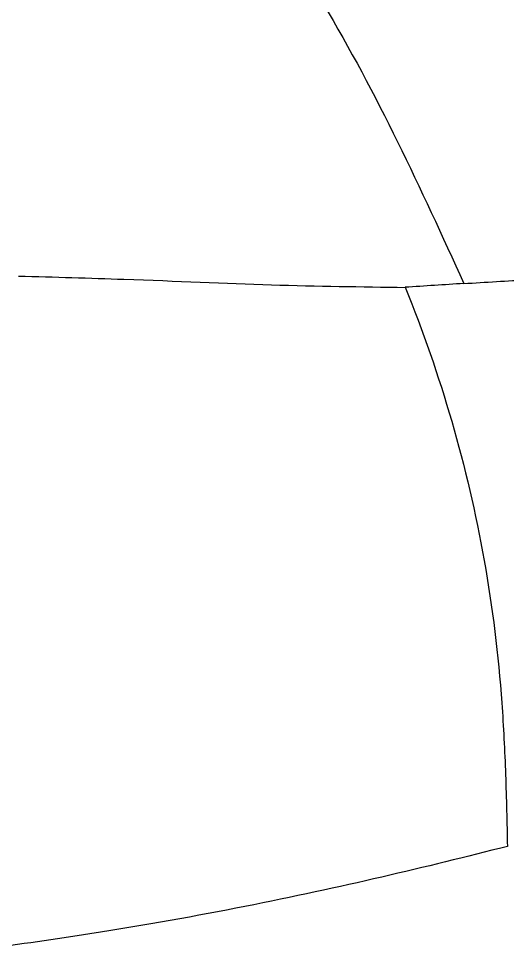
# Model space of a CAD drawing. Extents: x -54 to 18, y -18 to 89.
# Drawn here: x -19.091 to -18.331, y 22.12 to 23.567 of the extents above; entities that cross this region are included whole.
import ezdxf

# ---------------------------------------------------------------- set-up
doc = ezdxf.new("R2010")
doc.units = 0
doc.header["$MEASUREMENT"] = 0
doc.layers.add('GEOMETRY', color=2, linetype='Continuous', lineweight=25)

# ---------------------------------------------------------------- blocks, each defined once
blk = doc.blocks.new('2026 MINI-ASPIRE')
at = {"layer": 'GEOMETRY'}
for points, knots in [([(-0.8586, -26.5507), (-0.819, -26.5645), (-0.7784, -26.582), (-0.696, -26.625), (-0.6543, -26.6506), (-0.5706, -26.7097), (-0.5287, -26.7433), (-0.446, -26.818), (-0.4052, -26.8591), (-0.2862, -26.992), (-0.2114, -27.0936), (-0.1129, -27.2564), (-0.0824, -27.3123), (-0.0265, -27.4259), (-0.0012, -27.4836), (0.0213, -27.5413)], [0, 0, 0, 0, 0.125, 0.125, 0.25, 0.25, 0.375, 0.375, 0.5, 0.5, 0.75, 0.75, 0.875, 0.875, 1, 1, 1, 1]), ([(-1.2588, -26.6727), (-1.2555, -26.6733), (-1.203, -26.6832), (-1.1078, -26.7402), (-0.9816, -26.8385), (-0.8571, -26.9806), (-0.7373, -27.161), (-0.6239, -27.3744), (-0.5564, -27.5225), (-0.5227, -27.5963)], [0, 0, 0, 0, 0.008858, 0.141433, 0.275054, 0.413255, 0.605471, 0.803373, 1, 1, 1, 1]), ([(-1.2155, -27.5847), (-1.1599, -27.5862), (-1.0177, -27.5902), (-0.8187, -27.5995), (-0.6822, -27.6013), (-0.6139, -27.6023)], [0, 0, 0, 0, 0.2429061, 0.6213866, 1, 1, 1, 1]), ([(-0.614, -27.6022), (-0.5865, -27.67), (-0.5623, -27.7395), (-0.5211, -27.8814), (-0.5041, -27.9538), (-0.4781, -28.1002), (-0.4693, -28.1742), (-0.4611, -28.2855), (-0.4593, -28.3227), (-0.4566, -28.3971), (-0.4558, -28.4343), (-0.4551, -28.4715)], [0, 0, 0, 0, 0.25, 0.25, 0.5, 0.5, 0.75, 0.75, 0.875, 0.875, 1, 1, 1, 1]), ([(-0.4551, -28.4715), (-0.5191, -28.4875), (-0.6472, -28.5195), (-0.8596, -28.5652), (-1.0652, -28.6027), (-1.2135, -28.6236), (-1.2695, -28.6315)], [0, 0, 0, 0, 0.277172, 0.5545, 0.831747, 1, 1, 1, 1])]:
    blk.add_open_spline(points, degree=3, knots=knots, dxfattribs=at)
for points in [[(-0.5227, -27.5963), (-0.489, -27.5943), (-0.4553, -27.5922), (-0.4218, -27.5902)], [(-0.5227, -27.5963), (-0.553, -27.5982), (-0.5834, -27.6001), (-0.614, -27.6022)]]:
    blk.add_open_spline(points, degree=3, dxfattribs=at)

msp = doc.modelspace()

# ---------------------------------------------------------------- block references
msp.add_blockref('2026 MINI-ASPIRE', (-17.8759, 50.7518))

doc.saveas('drawing.dxf')
